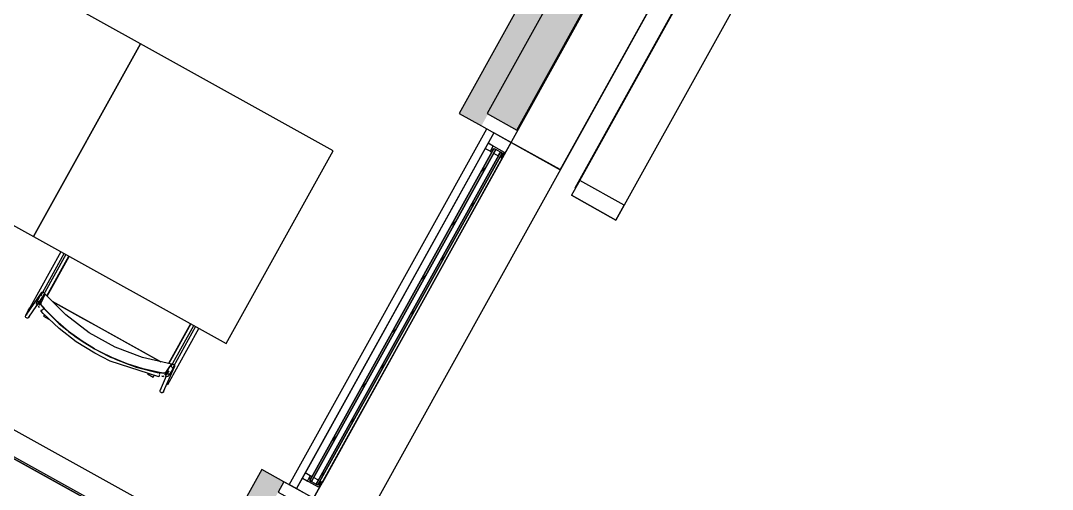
# Model space of a CAD drawing. Header units: metres. Extents: x 2.3 to 42.8, y 0.9 to 31.9.
# Drawn here: x 33.994 to 35.193, y 18.661 to 19.205 of the extents above; entities that cross this region are included whole.
import ezdxf

# ---------------------------------------------------------------- set-up
doc = ezdxf.new("R2010")
doc.units = ezdxf.units.M
for name, color, linetype in [('ARREDI', 9, 'Continuous'), ('INFISSI_VETRATE', 4, 'Continuous'), ('PARETI_STRUTTURE', 7, 'Continuous'), ('PILASTRI_SETTI', 8, 'Continuous')]:
    doc.layers.add(name, color=color, linetype=linetype)

msp = doc.modelspace()

# ---------------------------------------------------------------- linework, layer by layer
at = {"layer": 'ARREDI'}
for points in [[(34.536, 19.0972), (34.5704, 19.0781), (35.0872, 20.0087), (35.0528, 20.0278)], [(35.0781, 19.8028), (34.6385, 19.0111), (34.6388, 19.0109), (35.0785, 19.8026)], [(33.9097, 19.3024), (33.7854, 19.0786), (34.0092, 18.9544), (34.1334, 19.1781)], [(34.1334, 19.1781), (34.0092, 18.9544), (34.2329, 18.8301), (34.3572, 19.0539)], [(34.5372, 19.0627), (34.556, 19.0523), (34.5525, 19.0461), (34.5537, 19.0454), (34.5639, 19.0638), (34.5439, 19.0748)], [(34.5372, 19.0627), (34.5339, 19.0568), (34.5399, 19.0534), (34.5432, 19.0594)], [(34.5416, 19.0525), (34.5432, 19.0553), (34.5415, 19.0563), (34.5399, 19.0534)], [(34.549, 19.048), (34.5515, 19.0525), (34.546, 19.0555), (34.5435, 19.0511)], [(34.5546, 19.0498), (34.5532, 19.0506), (34.5512, 19.0471), (34.5527, 19.0463)], [(34.2067, 18.5041), (34.2373, 18.5592), (33.5009, 18.968), (33.4703, 18.913)], [(34.3213, 18.6739), (34.3145, 18.6618), (34.3345, 18.6507), (34.3447, 18.669), (34.3435, 18.6697), (34.3401, 18.6635)], [(34.3213, 18.6739), (34.3273, 18.6705), (34.3306, 18.6765), (34.3246, 18.6799)], [(34.3323, 18.6755), (34.3306, 18.6765), (34.329, 18.6736), (34.3307, 18.6727)], [(34.34, 18.6716), (34.3345, 18.6746), (34.332, 18.6702), (34.3375, 18.6671)], [(34.3415, 18.666), (34.3434, 18.6694), (34.342, 18.6702), (34.34, 18.6667)]]:
    msp.add_lwpolyline(points, close=True, dxfattribs=at)
for points in [[(34.6385, 19.0111), (35.0781, 19.8028)], [(34.0247, 18.8856), (34.0502, 18.9316)], [(34.0188, 18.8861), (34.0182, 18.8866), (34.0179, 18.8872), (34.0177, 18.888), (34.0179, 18.8887), (34.0181, 18.8891), (34.0181, 18.8891), (34.0183, 18.8893), (34.0188, 18.8898), (34.0196, 18.89)], [(34.1627, 18.7964), (34.166, 18.8013), (34.1693, 18.8063), (34.1359, 18.8138), (34.1039, 18.826), (34.0739, 18.8427), (34.0466, 18.8634), (34.0226, 18.8877), (34.0201, 18.8823), (34.0177, 18.8769), (34.0178, 18.8761), (34.0186, 18.8745), (34.0199, 18.8727), (34.0215, 18.8708)], [(34.0196, 18.89), (34.0203, 18.89), (34.021, 18.8897), (34.0216, 18.8892), (34.0219, 18.8886), (34.0221, 18.8878), (34.0219, 18.8871)], [(34.0208, 18.8863), (34.0226, 18.8877)], [(34.0144, 18.8747), (34.0137, 18.875), (34.0131, 18.8755), (34.0128, 18.8761), (34.0127, 18.8768), (34.0127, 18.8769), (34.0128, 18.8776), (34.0129, 18.8777), (34.0132, 18.8782), (34.0138, 18.8786), (34.0145, 18.8789)], [(34.0145, 18.8789), (34.0152, 18.8789), (34.0159, 18.8786), (34.0165, 18.8781), (34.0169, 18.8775), (34.017, 18.8767), (34.0168, 18.876), (34.0168, 18.8759), (34.0165, 18.8754), (34.0159, 18.8749), (34.0152, 18.8747)], [(34.0154, 18.8759), (34.0172, 18.8799), (34.0178, 18.8814)], [(34.0215, 18.8708), (34.0199, 18.8728), (34.0186, 18.8746), (34.0178, 18.8761), (34.0177, 18.8769)], [(34.0185, 18.8828), (34.0189, 18.8837)], [(34.0313, 18.8789), (34.0438, 18.8719), (34.0639, 18.8607), (34.0841, 18.8495), (34.1043, 18.8383), (34.1245, 18.8271), (34.1446, 18.8159)], [(34.1571, 18.809), (34.0313, 18.8789)], [(34.0024, 18.8598), (34.0017, 18.8598), (34.001, 18.8601), (34.0004, 18.8606), (34, 18.8613), (33.9999, 18.862), (34.0001, 18.8627), (34.0003, 18.8632), (34.0003, 18.8632), (34.0004, 18.8634), (34.001, 18.8638), (34.0017, 18.8641)], [(34.0048, 18.8716), (34.0048, 18.8716), (34.0048, 18.8716), (34.0051, 18.8714), (34.0055, 18.8712)], [(34.0055, 18.8712), (34.0061, 18.8708)], [(34.0156, 18.8721), (34.0149, 18.8736)], [(34.0149, 18.8736), (34.0156, 18.8721)], [(34.0185, 18.8684), (34.0178, 18.8692)], [(34.0179, 18.8678), (34.0181, 18.868), (34.0185, 18.8684), (34.019, 18.8688), (34.0195, 18.8693), (34.0201, 18.8698)], [(34.0179, 18.8678), (34.0179, 18.8678)], [(34.0201, 18.8698), (34.0206, 18.8702), (34.0209, 18.8705), (34.0211, 18.8707)], [(34.022, 18.8638), (34.0216, 18.8631), (34.0213, 18.8626), (34.0211, 18.8621), (34.0209, 18.8619)], [(34.0799, 18.8242), (34.0658, 18.8328), (34.05, 18.8443), (34.0352, 18.857), (34.0215, 18.8708)], [(34.0216, 18.8707), (34.0353, 18.8569), (34.05, 18.8442), (34.0658, 18.8328), (34.0799, 18.8242)], [(34.0042, 18.8619), (34.0041, 18.8612), (34.0039, 18.8607), (34.0039, 18.8607), (34.0037, 18.8605), (34.0031, 18.8601), (34.0024, 18.8598)], [(34.1919, 18.8529), (34.1664, 18.8069)], [(34.0849, 18.8214), (34.0995, 18.8141)], [(34.0995, 18.814), (34.0849, 18.8214)], [(34.1447, 18.8159), (34.1572, 18.809)], [(34.1001, 18.8138), (34.1178, 18.8066), (34.1364, 18.8007), (34.1553, 18.7964)], [(34.1555, 18.7964), (34.1365, 18.8007), (34.1179, 18.8065), (34.1001, 18.8138)], [(34.1693, 18.8063), (34.1689, 18.8033), (34.1693, 18.8063)], [(34.1691, 18.8054), (34.1696, 18.8059), (34.1703, 18.8062), (34.1711, 18.8062), (34.1718, 18.806), (34.1724, 18.8055), (34.1728, 18.8049)], [(34.1728, 18.8049), (34.173, 18.8042), (34.1729, 18.8035), (34.1728, 18.8032), (34.1728, 18.8032), (34.1726, 18.8028), (34.172, 18.8023), (34.1713, 18.802), (34.1706, 18.802), (34.1699, 18.8022)], [(34.1482, 18.7912), (34.1484, 18.7915), (34.1486, 18.7919), (34.1489, 18.7925), (34.1493, 18.7931)], [(34.1553, 18.794), (34.1551, 18.7932), (34.155, 18.7926), (34.1549, 18.7921), (34.1549, 18.7918), (34.1549, 18.7917), (34.1549, 18.7918), (34.1549, 18.792)], [(34.1556, 18.796), (34.1556, 18.7958), (34.1555, 18.7953), (34.1554, 18.7947)], [(34.1555, 18.7964), (34.1579, 18.7961), (34.1602, 18.7959), (34.1619, 18.7961), (34.1627, 18.7964)], [(34.1627, 18.7964), (34.1619, 18.7961), (34.1603, 18.7959), (34.158, 18.796), (34.1555, 18.7964)], [(34.1605, 18.7922), (34.1597, 18.7921), (34.1584, 18.7922)], [(34.1584, 18.7922), (34.1597, 18.7921)], [(34.162, 18.7938), (34.1621, 18.7946), (34.1623, 18.7951), (34.1624, 18.7952), (34.1629, 18.7957), (34.1629, 18.7957), (34.1636, 18.796), (34.1643, 18.796), (34.165, 18.7958), (34.1656, 18.7953), (34.1661, 18.7947)], [(34.1663, 18.7987), (34.1655, 18.7975), (34.1621, 18.7926)], [(34.1661, 18.7947), (34.1662, 18.794), (34.1662, 18.7932), (34.1659, 18.7927), (34.1658, 18.7926), (34.1653, 18.7921), (34.1653, 18.7921), (34.1646, 18.7918), (34.1639, 18.7918), (34.1632, 18.792), (34.1626, 18.7925)], [(34.1636, 18.7834), (34.1642, 18.7831)], [(34.1642, 18.783), (34.1647, 18.7828), (34.1649, 18.7827)], [(34.165, 18.7826), (34.165, 18.7826)], [(34.1562, 18.7744), (34.1561, 18.7751), (34.1562, 18.7759), (34.1562, 18.7761), (34.1562, 18.7761), (34.1565, 18.7765), (34.157, 18.777)], [(34.1602, 18.7761), (34.1604, 18.7754), (34.1603, 18.7746), (34.1602, 18.7744), (34.1602, 18.7744), (34.16, 18.7739), (34.1594, 18.7734), (34.1587, 18.7731), (34.158, 18.7731), (34.1573, 18.7733), (34.1567, 18.7738), (34.1562, 18.7744)]]:
    msp.add_lwpolyline(points, dxfattribs=at)
at = {"layer": 'INFISSI_VETRATE'}
for points in [[(34.5509, 19.0513), (34.5519, 19.0523)], [(34.5286, 19.0291), (34.5347, 19.0351)], [(34.5161, 18.9887), (34.5222, 18.9948)], [(34.4938, 18.9665), (34.4999, 18.9725)], [(34.4814, 18.9261), (34.4874, 18.9322)], [(34.4591, 18.9039), (34.4652, 18.9099)], [(34.4466, 18.8635), (34.4527, 18.8696)], [(34.4243, 18.8413), (34.4304, 18.8473)], [(34.4119, 18.8009), (34.4179, 18.807)], [(34.3896, 18.7787), (34.3956, 18.7847)], [(34.3771, 18.7383), (34.3832, 18.7444)], [(34.3548, 18.7161), (34.3609, 18.7221)], [(34.3423, 18.6757), (34.3484, 18.6818)]]:
    msp.add_lwpolyline(points, dxfattribs=at)
at = {"layer": 'PARETI_STRUTTURE'}
for points in [[(33.7734, 17.6404), (37.6425, 24.6087)], [(37.7058, 24.588), (33.0727, 16.2438)], [(35.026, 20.038), (34.5036, 19.0972), (34.5294, 19.0829)], [(34.5639, 19.0638), (34.6209, 19.0321), (34.5639, 19.0638), (34.621, 19.032), (35.1434, 19.9728), (35.0862, 20.0045)], [(34.2259, 18.597), (31.9652, 19.8523)], [(34.2374, 18.5569), (31.9509, 19.8265)], [(31.9509, 19.8265), (34.2116, 18.5712)], [(34.6436, 19.0195), (35.0737, 19.794)], [(35.1349, 19.7825), (34.6857, 18.9736)], [(34.3063, 18.6663), (34.5356, 19.0794)], [(34.5294, 19.0829), (34.5639, 19.0638)], [(34.4492, 18.8572), (34.5706, 19.0758)], [(34.5439, 19.0748), (34.5339, 19.0568)], [(34.5339, 19.0568), (34.3246, 18.6798)], [(34.5337, 19.0565), (34.3247, 18.6801)], [(34.544, 19.0567), (34.33, 18.6713), (34.332, 18.6702), (34.546, 19.0555)], [(34.5537, 19.0454), (34.3447, 18.669)], [(34.3447, 18.669), (34.5537, 19.0454)], [(34.6857, 18.9736), (34.6341, 19.0023)], [(34.041, 18.9367), (34.0048, 18.8716)], [(34.0176, 18.8857), (34.0447, 18.9346)], [(34.0469, 18.9334), (34.0209, 18.8867)], [(34.0251, 18.8852), (34.0507, 18.9313)], [(34.0181, 18.8891), (34.0003, 18.8632)], [(34.0039, 18.8607), (34.0217, 18.8867)], [(34.0129, 18.8777), (34.0179, 18.8883)], [(34.0218, 18.8865), (34.0217, 18.8863), (34.0217, 18.8862), (34.0216, 18.8861), (34.0216, 18.886), (34.0215, 18.8859), (34.0215, 18.8858), (34.0214, 18.8856), (34.0213, 18.8855), (34.0213, 18.8854), (34.0212, 18.8853), (34.0212, 18.8852), (34.0211, 18.8851), (34.0211, 18.8849), (34.021, 18.8848), (34.0209, 18.8847), (34.0209, 18.8846), (34.0208, 18.8845), (34.0208, 18.8843), (34.0207, 18.8842), (34.0207, 18.8841), (34.0206, 18.884), (34.0206, 18.8839), (34.0205, 18.8837), (34.0204, 18.8836), (34.0204, 18.8835), (34.0203, 18.8834), (34.0203, 18.8833), (34.0202, 18.8831), (34.0202, 18.883), (34.0201, 18.8829), (34.0201, 18.8828), (34.02, 18.8827), (34.0199, 18.8826), (34.0199, 18.8824), (34.0198, 18.8823), (34.0198, 18.8822), (34.0197, 18.8821), (34.0197, 18.882), (34.0196, 18.8818), (34.0195, 18.8817), (34.0195, 18.8816), (34.0194, 18.8815), (34.0194, 18.8814), (34.0193, 18.8812), (34.0193, 18.8811), (34.0192, 18.881), (34.0192, 18.8809), (34.0191, 18.8808), (34.019, 18.8807), (34.019, 18.8805), (34.0189, 18.8804), (34.0189, 18.8803), (34.0188, 18.8802), (34.0188, 18.8801), (34.0187, 18.8799), (34.0187, 18.8798), (34.0186, 18.8797), (34.0185, 18.8796), (34.0185, 18.8795), (34.0184, 18.8794), (34.0184, 18.8792), (34.0183, 18.8791), (34.0183, 18.879), (34.0182, 18.8789), (34.0181, 18.8788), (34.0181, 18.8786), (34.018, 18.8785), (34.018, 18.8784), (34.0179, 18.8783), (34.0179, 18.8782), (34.0178, 18.8781), (34.0178, 18.8779), (34.0177, 18.8778), (34.0176, 18.8777), (34.0176, 18.8776), (34.0175, 18.8775), (34.0175, 18.8773), (34.0174, 18.8772), (34.0174, 18.8771), (34.0173, 18.877), (34.0173, 18.8769), (34.0172, 18.8767), (34.0171, 18.8766), (34.0171, 18.8765), (34.017, 18.8764), (34.017, 18.8763), (34.0169, 18.8761), (34.0168, 18.876), (34.0168, 18.8759), (34.0168, 18.8759)], [(34.0172, 18.8799), (34.0165, 18.8787)], [(34.0001, 18.8629), (34.0007, 18.8641), (34.0015, 18.8656), (34.003, 18.8684), (34.0048, 18.8716)], [(34.0804, 18.8189), (34.0589, 18.8323), (34.0389, 18.8477), (34.0205, 18.8651), (34.0179, 18.8678)], [(34.0211, 18.8707), (34.0391, 18.8532), (34.0588, 18.8377), (34.0799, 18.8241), (34.0825, 18.8227)], [(34.0209, 18.8619), (34.0271, 18.8584)], [(34.1914, 18.8532), (34.1658, 18.807)], [(34.1689, 18.8038), (34.1952, 18.8511)], [(34.3278, 18.6386), (34.4492, 18.8572)], [(34.165, 18.7826), (34.2012, 18.8478)], [(34.1974, 18.8499), (34.1718, 18.8037)], [(34.1549, 18.7917), (34.0984, 18.8098), (34.0804, 18.819)], [(34.0825, 18.8227), (34.105, 18.8117), (34.1285, 18.8029), (34.1527, 18.7966), (34.1556, 18.796)], [(34.1602, 18.7744), (34.1728, 18.8032)], [(34.1623, 18.7951), (34.1686, 18.8049)], [(34.1728, 18.8032), (34.1723, 18.8026), (34.1722, 18.8025), (34.1721, 18.8024), (34.1721, 18.8023), (34.172, 18.8022), (34.1719, 18.802), (34.1718, 18.8019), (34.1718, 18.8018), (34.1717, 18.8017), (34.1716, 18.8016), (34.1716, 18.8015), (34.1715, 18.8014), (34.1714, 18.8013), (34.1713, 18.8012), (34.1713, 18.8011), (34.1712, 18.8009), (34.1711, 18.8008), (34.1711, 18.8007), (34.171, 18.8006), (34.1709, 18.8005), (34.1709, 18.8004), (34.1708, 18.8003), (34.1707, 18.8002), (34.1706, 18.8001), (34.1706, 18.8), (34.1705, 18.7999), (34.1704, 18.7997), (34.1704, 18.7996), (34.1703, 18.7995), (34.1702, 18.7994), (34.1701, 18.7993), (34.1701, 18.7992), (34.17, 18.7991), (34.1699, 18.799), (34.1699, 18.7989), (34.1698, 18.7987), (34.1697, 18.7986), (34.1696, 18.7985), (34.1696, 18.7984), (34.1695, 18.7983), (34.1694, 18.7982), (34.1694, 18.7981), (34.1693, 18.798), (34.1692, 18.7979), (34.1691, 18.7978), (34.1691, 18.7976), (34.169, 18.7975), (34.1689, 18.7974), (34.1689, 18.7973), (34.1688, 18.7972), (34.1687, 18.7971), (34.1686, 18.797), (34.1686, 18.7969), (34.1685, 18.7968), (34.1684, 18.7966), (34.1684, 18.7965), (34.1683, 18.7964), (34.1682, 18.7963), (34.1682, 18.7962), (34.1681, 18.7961), (34.168, 18.796), (34.1679, 18.7959), (34.1679, 18.7958), (34.1678, 18.7957), (34.1677, 18.7955), (34.1677, 18.7954), (34.1676, 18.7953), (34.1675, 18.7952), (34.1675, 18.7951), (34.1674, 18.795), (34.1673, 18.7949), (34.1672, 18.7948), (34.1672, 18.7947), (34.1671, 18.7945), (34.167, 18.7944), (34.167, 18.7943), (34.1669, 18.7942), (34.1668, 18.7941), (34.1667, 18.794), (34.1667, 18.7939), (34.1666, 18.7938), (34.1665, 18.7937), (34.1665, 18.7936), (34.1664, 18.7934), (34.1663, 18.7933), (34.1662, 18.7932), (34.1662, 18.7931), (34.1661, 18.793), (34.166, 18.7929), (34.166, 18.7928), (34.1659, 18.7927)], [(34.1689, 18.805), (34.1684, 18.804)], [(34.1716, 18.8035), (34.1702, 18.801)], [(34.1415, 18.7949), (34.1482, 18.7912)], [(34.1634, 18.7924), (34.1563, 18.7761)], [(34.1659, 18.7981), (34.164, 18.7939)], [(34.1646, 18.7959), (34.1651, 18.7968)], [(34.2743, 18.6841), (34.2259, 18.597)], [(34.3001, 18.6698), (34.2743, 18.6841)], [(34.3246, 18.6798), (34.3145, 18.6618)], [(34.3145, 18.6618), (34.3001, 18.6698)]]:
    msp.add_lwpolyline(points, dxfattribs=at)
for points in [[(34.536, 19.0972), (34.5704, 19.0781), (35.0872, 20.0087), (35.0528, 20.0278)], [(34.3345, 18.6507), (34.5639, 19.0638), (34.5439, 19.0748), (34.3145, 18.6618)], [(34.544, 19.0567), (34.546, 19.0555), (34.332, 18.6702), (34.33, 18.6713)], [(34.3375, 18.6671), (34.5515, 19.0525), (34.5536, 19.0513), (34.3396, 18.666)], [(34.3396, 18.666), (34.5536, 19.0513), (34.5515, 19.0525), (34.3375, 18.6671)], [(34.6436, 19.0195), (34.6341, 19.0023), (34.6857, 18.9736), (34.6953, 18.9908)], [(34.2067, 18.5041), (34.2373, 18.5592), (33.5009, 18.968), (33.4703, 18.913)], [(34.3278, 18.6386), (34.3345, 18.6507), (34.3001, 18.6698), (34.2934, 18.6577)]]:
    msp.add_lwpolyline(points, close=True, dxfattribs=at)
at = {"layer": 'PILASTRI_SETTI'}
for points in [[(34.5294, 19.0829), (35.0518, 20.0237), (34.5036, 19.0972), (35.026, 20.038)], [(34.5704, 19.0781), (35.0872, 20.0087), (34.536, 19.0972), (35.0528, 20.0278)], [(34.332, 18.6702), (34.546, 19.0555), (34.3306, 18.671), (34.5439, 19.0566)], [(34.3396, 18.666), (34.5536, 19.0513), (34.3375, 18.6671), (34.5514, 19.0523)], [(34.2374, 18.5569), (34.3001, 18.6698), (34.2116, 18.5712), (34.2743, 18.6841)]]:
    msp.add_solid(points, dxfattribs=at)

doc.saveas('drawing.dxf')
